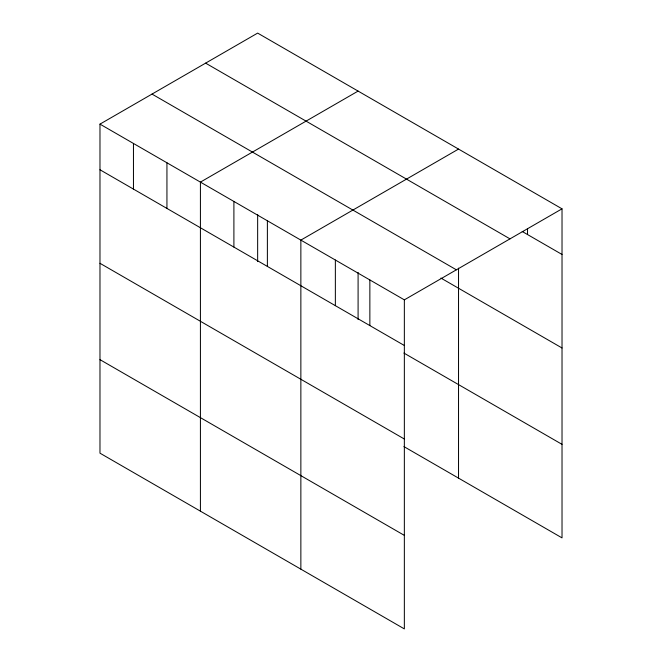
<?xml version="1.0" encoding="UTF-8"?>
<svg xmlns="http://www.w3.org/2000/svg" width="662" height="662" viewBox="0 0 662 662"><rect width="100%" height="100%" fill="white"/><g stroke="black" fill="none" stroke-linecap="round" stroke-linejoin="round"><path stroke-width="0.99" d="M99.979 124.125L404.35 299.853L404.35 628.9L99.979 453.172L99.979 124.125L257.65 33.1L562.021 208.828L562.021 537.875L403.903 446.585M358.092 91.091L200.421 182.116L200.421 511.163M458.534 149.082L300.862 240.107L300.862 569.154M404.35 299.853L562.021 208.828M522.219 231.485L562.021 254.465M205.617 63.138L509.988 238.866M152.012 94.087L456.383 269.815M440.909 278.065L562.021 347.989M99.979 169.77L404.35 345.498M403.903 353.061L562.021 444.351M99.979 263.294L404.35 439.022M99.979 359.648L404.35 535.376M527.523 228.464L527.523 234.547M458.534 268.127L458.534 478.121M369.859 279.943L369.859 325.58M358.092 272.405L358.092 319.58M335.361 260.025L335.361 305.662M267.382 220.777L267.382 266.414M257.65 214.422L257.65 261.598M233.901 201.447L233.901 247.083M166.94 162.786L166.94 208.431M133.459 143.455L133.459 189.1"/></g></svg>
